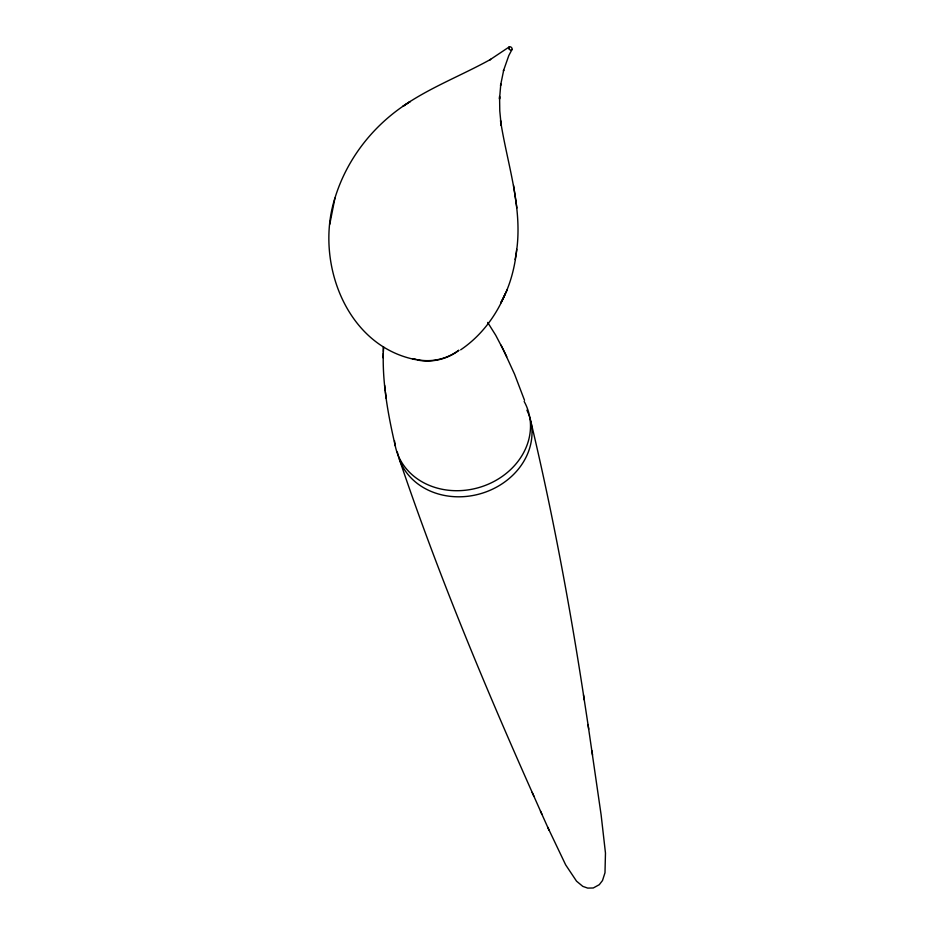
<?xml version="1.0" encoding="UTF-8"?>
<svg xmlns="http://www.w3.org/2000/svg" width="935" height="935" viewBox="0 0 935 935"><rect width="100%" height="100%" fill="white"/><g stroke="black" fill="none" stroke-linecap="round" stroke-linejoin="round"><path stroke-width="1.4" d="M383.292 352.962C382.427 384.308 388.247 415.444 395.26 445.866M383.14 357.848L383.49 346.792L383.338 351.49M509.154 46.972L489.917 59.805L490.676 59.349C457.262 77.909 420.446 90.94 390.655 115.543C364.603 136.966 344.793 165.764 334.94 198.091C314.791 260.76 345.506 345.272 414.719 359.449M516.728 249.318C514.799 267.994 509.937 286.542 500.716 302.975L507.343 289.605M515.08 259.509C524.862 212.607 507.611 166.535 500.529 120.603L501.16 125.302L499.781 110.891L499.57 96.492L499.535 99.087L500.809 83.905L500.541 85.529L503.72 70.02L503.427 70.861L508.792 55.597L512.029 49.462M334.94 198.091L329.739 224.412M505.145 294.046C495.912 316.264 480.695 336.308 460.663 349.83M487.684 322.435L495.76 335.314L503.649 350.403M504.082 351.338L514.554 374.175L524.512 400.297M501.043 345.132L506.747 356.726M547.7 827.194L565.64 864.828L576.533 881.167L582.797 886.368L587.706 888.098L593.269 887.981L599.3 884.674L602.491 880.548L604.992 872.764L605.471 853.071L601.123 814.911L588.01 724.508M399.432 459.482C438.012 574.043 484.599 685.682 533.815 796.036M540.453 811.031L549.079 830.257M532.179 792.401L541.949 814.362M530.729 421.019C552.667 513.163 570.011 606.336 584.27 699.964M583.487 694.845L588.723 729.195M591.902 750.723L592.556 755.012M516.88 208.014L513.572 185.504M384.624 385.232L385.349 391.262M385.465 392.209L386.213 398.368M458.723 350.263A44.471 37.271 -14.9 0 1 417.571 359.671M416.204 359.367A44.471 37.271 -14.9 0 1 413.504 358.643M528.906 414.871A68.512 58.776 -15.9 0 1 480.146 493.82A68.512 58.776 -15.9 0 1 397.352 452.084M526.896 410.161A68.512 58.776 -15.9 0 1 528.45 413.679M524.173 401.477A68.804 58.952 -15.9 0 1 479.819 487.287A68.804 58.952 -15.9 0 1 394.512 440.771M458.746 350.473A44.459 37.201 -15.9 0 1 412.288 358.643M410.138 101.564L403.078 106.228L410.138 101.564M508.885 48.632A1.94 1.391 43.6 0 0 511.819 49.765A1.94 1.391 43.6 0 0 510.557 46.879A1.94 1.391 43.6 0 0 508.885 48.632"/></g></svg>
